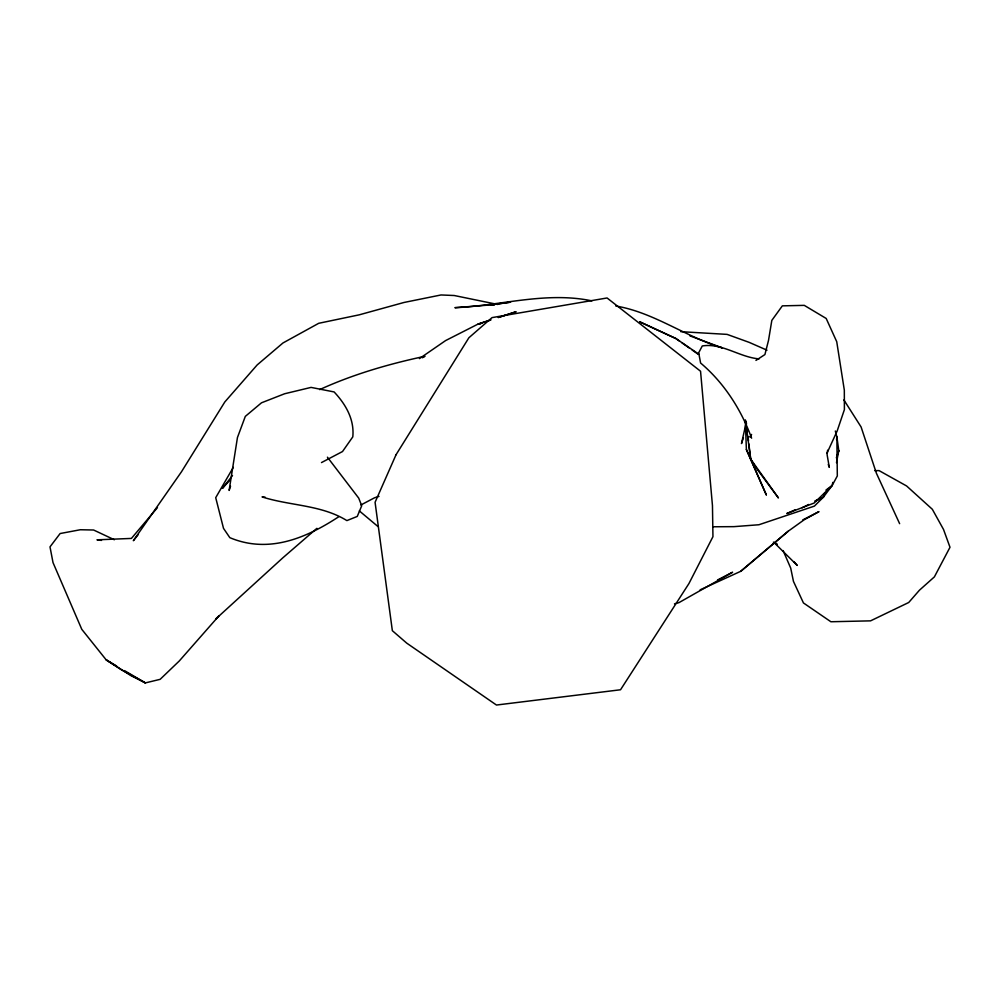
<?xml version="1.0" encoding="UTF-8"?>
<svg xmlns="http://www.w3.org/2000/svg" width="1000" height="1000" viewBox="0 0 1000 1000"><rect width="100%" height="100%" fill="white"/><g stroke="black" fill="none" stroke-linecap="round" stroke-linejoin="round"><path stroke-width="1.5" d="M836.562 439.85L836.862 436.812L835.325 431.012M827.613 450.213L827.087 454.562L829.3 467.362L828.275 464.438M712.85 526.775L733.938 526.65L758.925 524.75L814.4 506.112L823.375 497.175L832.2 485.438L832.775 482.413M836.488 462.688L838.775 450.55L836.862 436.812L837.312 475.962L832.2 485.438L814.112 503.05L786.838 513.525L795.275 509.762M745.812 424.338L741.5 443.562L743.425 437.725M836.637 457.525L838.775 450.55L836.375 457.837M230.538 486.188L229.125 490.438L237.45 437.525L245.312 416.388L261.5 402.8L284.65 393.75L311.062 387.4L334.113 391.938C345.662 404.237 354.538 419.412 352.8 436.863L342.512 451.538L321.488 462.575M824.812 492.8L823.375 497.175L815.4 501.15M824.812 492.912L823.375 497.175L814.938 500.95M826.925 453.3L837.175 430.95L844.4 409.613L844.325 390.15L836.737 341.712L826.188 318.463L804.275 305.363L782.35 305.85L771.825 320.387L768.525 340.35L764.912 354.562L755.95 360.412M751.35 434.55L750.013 437.175L751.587 434.5M233.275 467.375L215.712 497.688L223.512 528.362L229.825 537.663C268.512 553.913 305.85 538.35 338.85 516.675M232.488 475.525L222.475 488.312L229.575 480.475M138.2 534.6L133.35 540.712L181.5 471.75L224.825 401.95L257.175 364.925L282.962 342.975L318.712 323.3L359.162 314.85L403.988 302.475L441.025 294.962L454.212 295.512L497.738 304.462M157.45 507.625L131.412 538.425L96.95 539.825L101.5 540.413M316.9 528.325L282.775 557.875L215.75 619L218.725 616.1L179.25 661.012L160.138 679.338L145.4 682.9L131.05 675.713L106.175 659.862L81.775 629.312L53.012 562.587L50 546.875L60.113 533.538L80.35 529.738L93.612 530.013L114.338 539.75M700.125 589.85L740.75 571.3L788.25 531.188L804.237 519.738L818.975 511.625L802.775 519.9M788.25 531.188L740.75 571.3M825.938 490.087L832.2 485.438M419.425 358.612L445.637 340.562L477.962 324.125L489.812 320.262M422.388 357.762L425 356.262C388.925 363.963 353.275 374.275 319.662 389.613M479.812 324.15L482.512 322.638M360.863 504.988L374.637 497.75L379.012 496.4M717.537 579.963L732.588 572.238L678.938 602.638L674.488 603.837M802.113 507.775L808.763 504.462M477.962 324.125L490.988 319.875M498.225 317.525L516.1 311.737L498.575 317.425M494.062 304.975L491.062 304.85L510.6 302.15L491.05 304.9L454.9 307.688C500.7 305.788 545.962 291.225 591.912 300.875M874.625 470.637L879.05 470.6L906.575 485.95L932.325 509.275L943.512 529.438L950 547.275L934.388 576.875L919.45 590.2L908.713 602.5L870.575 620.85L830.888 621.75L803.438 602.938L793.462 581.4L790.7 568.075L783.125 550.625M491.062 304.85L493.663 304.925M680.8 331.675L727.1 334.387L749.163 342.362L767 350.175M265.113 497.163L262.05 496.912C290.188 505.913 321.275 504.725 346.887 520.6L357.262 516.425L361.712 505.775L358.725 498.137L327.413 457.188M759.087 358.875C739.638 357.287 721.888 342.7 702.275 345.962L698.675 352.8L700.612 363.038C723.962 382.7 741.275 409.663 751.612 438.2M615.812 306C654.05 312.438 685.612 336.912 722.325 347.9L689.963 335.887M116.638 666.012L106.175 659.862L121.137 669.613L145.4 682.9L124.488 670.612M773.388 542.125L777.288 544.55L775.1 542.513M699.05 354.35L675.888 338.537L639.85 321.875L675.888 338.537L679.625 341.188M682.125 342.938L689.613 348.225M692.1 349.988L698.337 354.387M359.35 510.913L377.987 526.55M774.112 542.575L797.237 565.425L794.175 561.925M843.888 399.938L861.1 426.987L876.4 473.25L899.625 523.663M746.375 449.5L766.3 494.862L746.375 449.5L745.325 419.862M746.137 421.175L746.5 424.2M747.05 428.762L747.412 431.8M747.95 436.35L748.5 440.9M748.863 443.938L750.688 459.125L755.575 467.125L778.425 497.962L750.688 459.125L745.662 422.075M396.037 454.738L375.075 502.287L392.35 630.688L406.75 643.15L496.463 705.037L620.538 689.762L688.938 583.55L712.95 536.675L712.463 505.625L700.55 371.238L607.075 297.975L492.038 317.613L468.888 337.762L396.037 454.738"/></g></svg>
